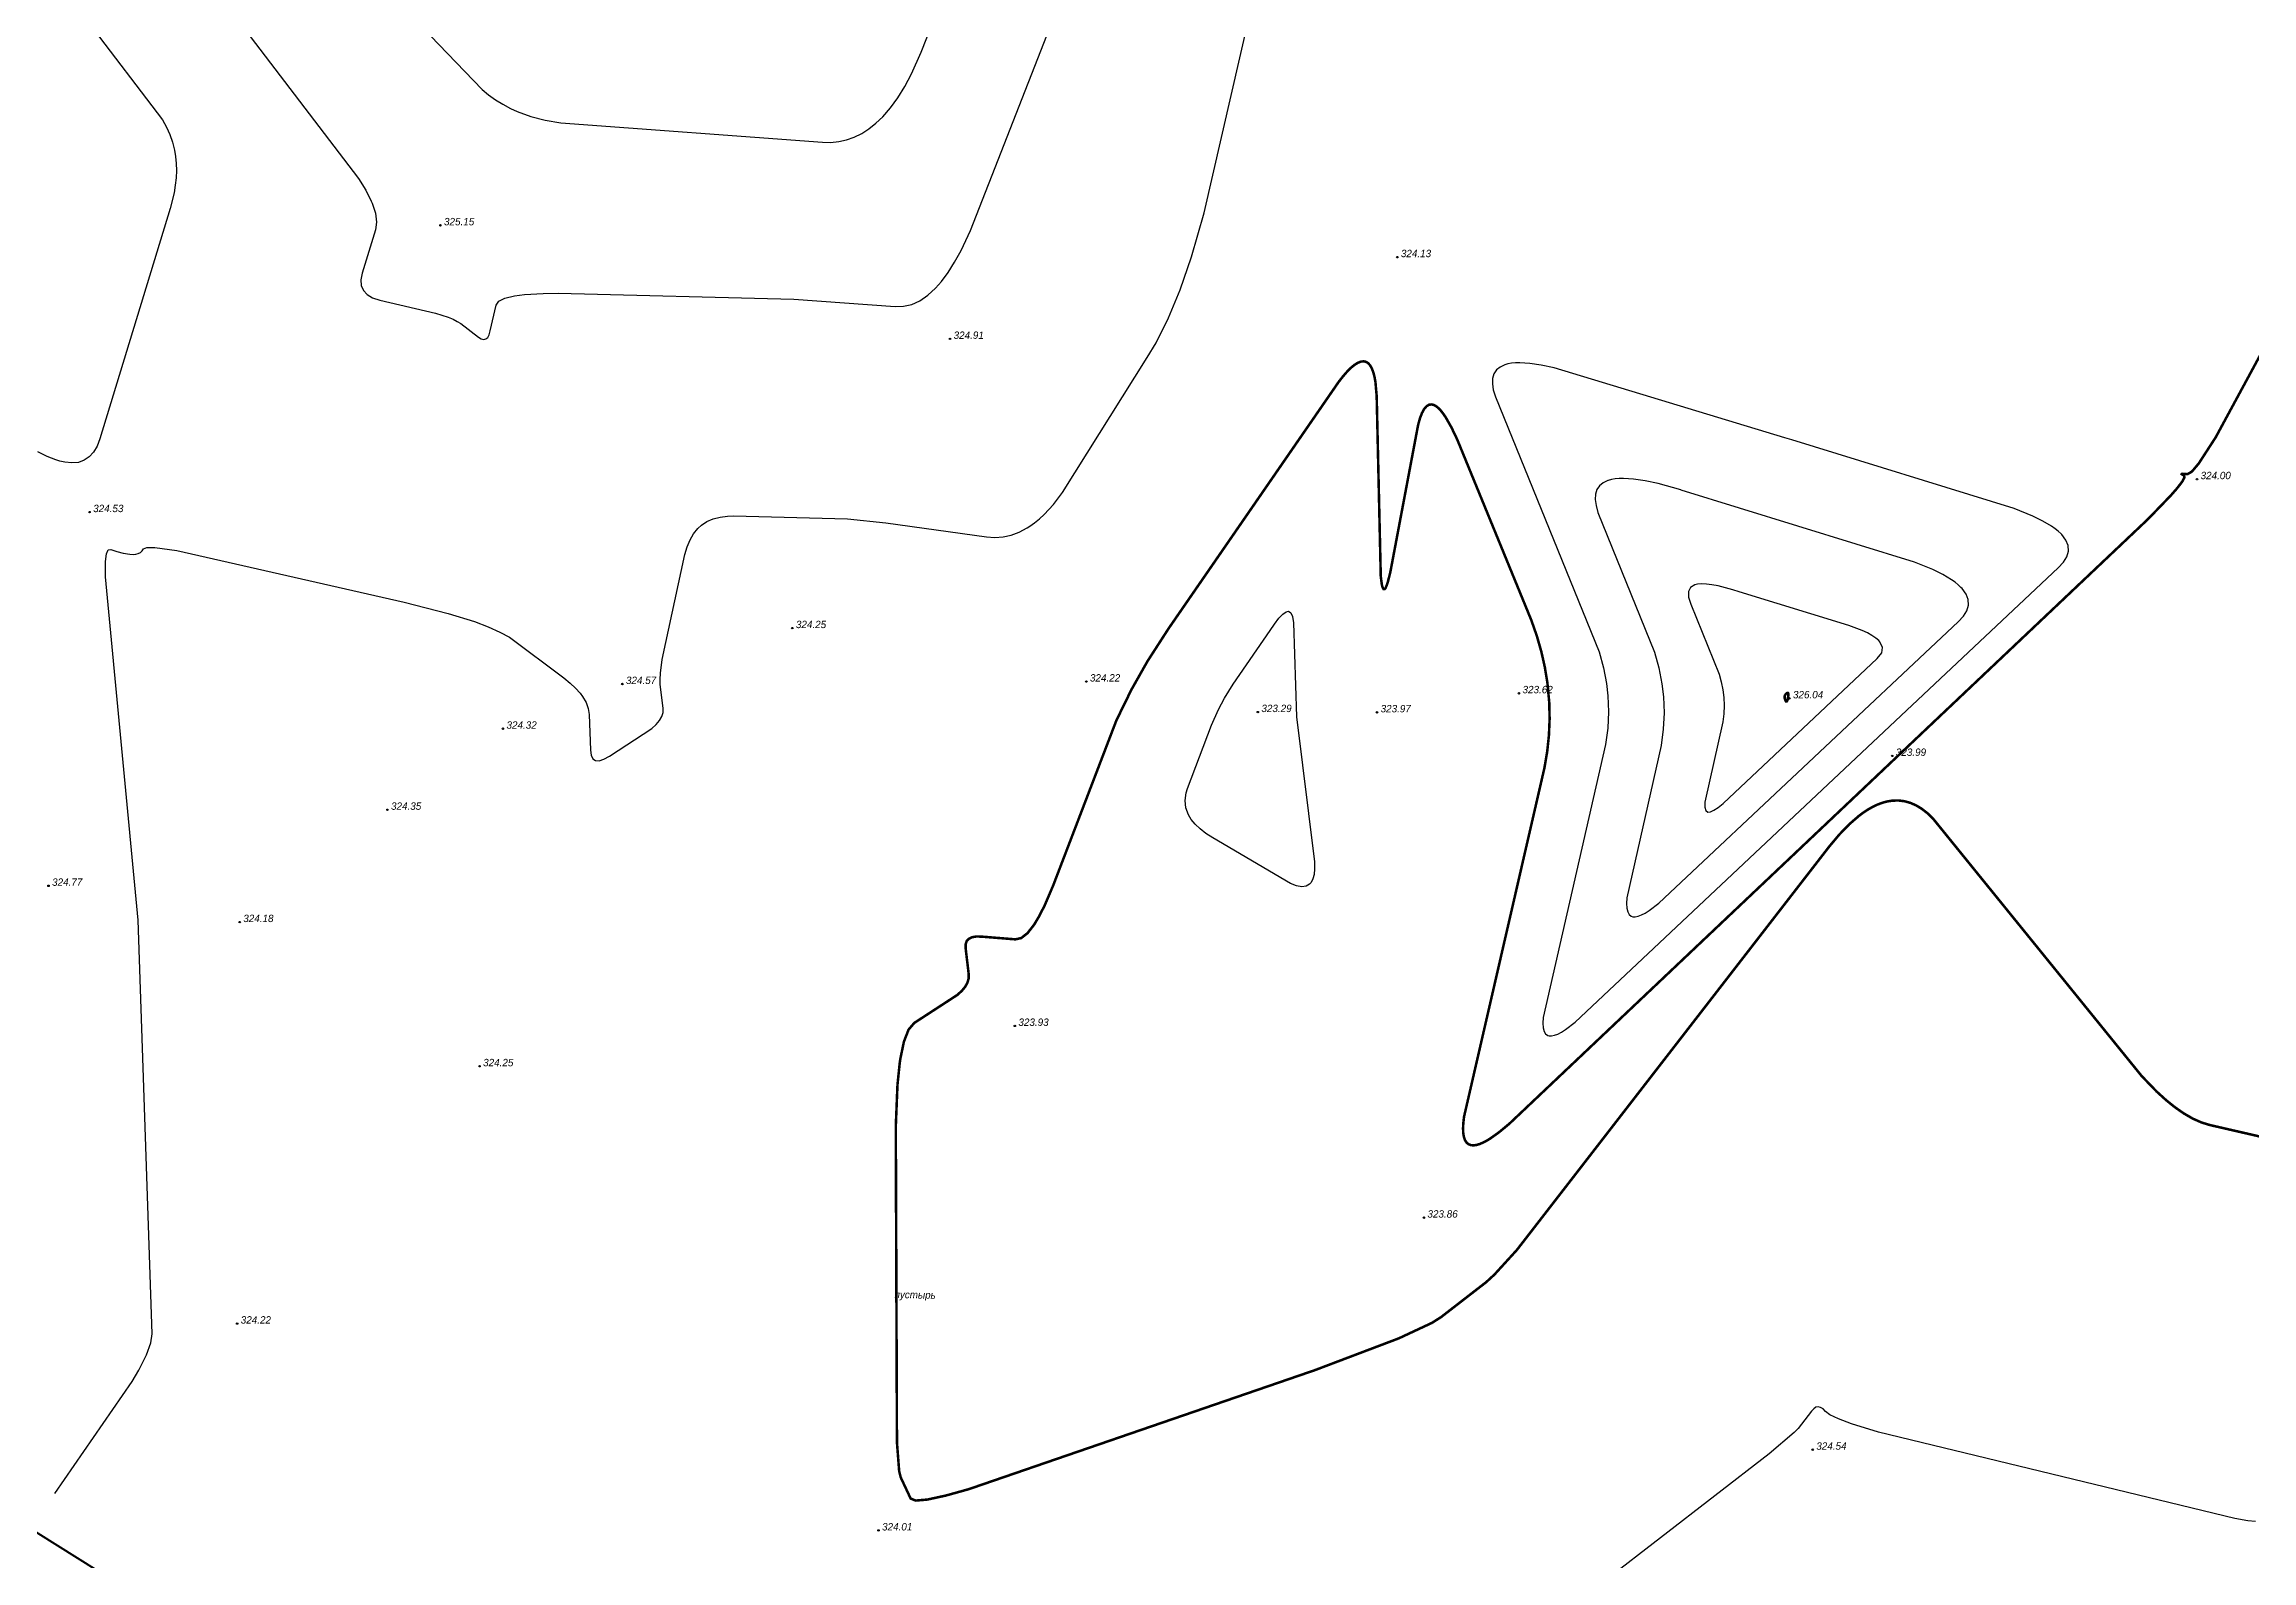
# Model space of a CAD drawing. Extents: x 108150 to 142535, y -18867 to -9422.
# Drawn here: x 140783.3 to 141044.9, y -13463.8 to -13284 of the extents above; entities that cross this region are included whole.
import ezdxf

# ---------------------------------------------------------------- set-up
doc = ezdxf.new("R2010")
doc.units = 0
doc.header["$MEASUREMENT"] = 0
for name, color, linetype in [('(039) Земля', 7, 'Continuous'), ('CONTOURS-LABEL', 7, 'Continuous'), ('GEO_POINTS111', 7, 'Continuous'), ('R_Поверхность1_CNT-MAJ', 7, 'Continuous'), ('R_Поверхность1_CNT-MIN', 7, 'Continuous')]:
    doc.layers.add(name, color=color, linetype=linetype)
doc.styles.add('BM-431', font='')
doc.styles.get('BM-431').set_extended_font_data('Bm431', italic=True)

msp = doc.modelspace()

# ---------------------------------------------------------------- linework, layer by layer
at = {"color": 5, "lineweight": 60, "elevation": 326}
msp.add_lwpolyline([(140801.1787, -13472.1263), (140732.6859, -13429.2653), (140508.6645, -13458.1742), (140121.5145, -13301.8894), (140008.5394, -13255.9467), (139894.9978, -13227.6407), (139701.0834, -13202.7773), (139605.8741, -13203.0774), (139501.6057, -13214.5407), (139285.8205, -13248.3325), (139225.0703, -13260.2035), (139246.7442, -13375.4068), (139298.7261, -13431.8258), (139344.6342, -13842.8789)], dxfattribs=at)
at = {"layer": 'GEO_POINTS111'}
for points, elevation in [([(140830.2656, -13305.4519), (140830.2656, -13305.4519)], 325.1502), ([(140943.6506, -13309.2294), (140943.6506, -13309.2294)], 324.1319), ([(140890.6521, -13318.9154), (140890.6521, -13318.9154)], 324.911), ([(141038.4149, -13335.5455), (141038.4149, -13335.5455)], 323.9957), ([(140788.6911, -13339.4491), (140788.6911, -13339.4491)], 324.5283), ([(140871.9644, -13353.1963), (140871.9644, -13353.1963)], 324.247), ([(140851.8224, -13359.8213), (140851.8224, -13359.8213)], 324.569), ([(140906.8064, -13359.5313), (140906.8064, -13359.5313)], 324.222), ([(140958.0664, -13360.9193), (140958.0664, -13360.9193)], 323.616), ([(140990.1124, -13361.5243), (140990.1124, -13361.5243)], 326.043), ([(140837.6704, -13365.1213), (140837.6704, -13365.1213)], 324.325), ([(140927.1254, -13363.1493), (140927.1254, -13363.1493)], 323.287), ([(140941.2484, -13363.1793), (140941.2484, -13363.1793)], 323.968), ([(141002.3044, -13368.3413), (141002.3044, -13368.3413)], 323.992), ([(140823.9854, -13374.7303), (140823.9854, -13374.7303)], 324.353), ([(140783.8234, -13383.7413), (140783.8234, -13383.7413)], 324.771), ([(140806.4784, -13388.0393), (140806.4784, -13388.0393)], 324.184), ([(140898.3315, -13400.3448), (140898.3315, -13400.3448)], 323.9271), ([(140834.902, -13405.1293), (140834.902, -13405.1293)], 324.2547), ([(140946.8012, -13423.0714), (140946.8012, -13423.0714)], 323.8558), ([(140806.1792, -13435.6309), (140806.1792, -13435.6309)], 324.216), ([(140992.8773, -13450.5826), (140992.8773, -13450.5826)], 324.5372), ([(140882.1749, -13460.1517), (140882.1749, -13460.1517)], 324.0105)]:
    msp.add_lwpolyline(points, dxfattribs=dict(at, elevation=elevation))
for centre in [(140830.2656, -13305.4519, 325.1502), (140943.6506, -13309.2294, 324.1319), (140890.6521, -13318.9154, 324.911), (141038.4149, -13335.5455, 323.9957), (140788.6911, -13339.4491, 324.5283), (140871.9644, -13353.1963, 324.247), (140851.8224, -13359.8213, 324.569), (140906.8064, -13359.5313, 324.222), (140958.0664, -13360.9193, 323.616), (140990.1124, -13361.5243, 326.043), (140837.6704, -13365.1213, 324.325), (140927.1254, -13363.1493, 323.287), (140941.2484, -13363.1793, 323.968), (141002.3044, -13368.3413, 323.992), (140823.9854, -13374.7303, 324.353), (140783.8234, -13383.7413, 324.771), (140806.4784, -13388.0393, 324.184), (140898.3315, -13400.3448, 323.9271), (140834.902, -13405.1293, 324.2547), (140946.8012, -13423.0714, 323.8558), (140806.1792, -13435.6309, 324.216), (140992.8773, -13450.5826, 324.5372), (140882.1749, -13460.1517, 324.0105)]:
    msp.add_circle(centre, 0.0875, dxfattribs=at)
at = {"layer": 'R_Поверхность1_CNT-MAJ', "color": 42, "const_width": 0.3, "elevation": 326}
msp.add_lwpolyline([(140989.7611, -13360.9426), (140989.6638, -13361.0416), (140989.5961, -13361.1522), (140989.5578, -13361.2745), (140989.549, -13361.4085), (140989.5697, -13361.5541), (140989.6198, -13361.7114), (140989.6832, -13361.8395), (140989.7436, -13361.8978), (140989.8011, -13361.8862), (140989.8556, -13361.8047), (140989.9071, -13361.6532), (140989.9557, -13361.4319), (140989.9895, -13361.2048), (140989.9968, -13361.0359), (140989.9776, -13360.9252), (140989.932, -13360.8727), (140989.8598, -13360.8785)], close=True, dxfattribs=at)
at = {"layer": 'R_Поверхность1_CNT-MIN', "color": 44}
for points, elevation in [([(140802.5094, -13276.2157), (140820.549, -13299.8903), (140821.4232, -13301.293), (140822.0693, -13302.5723), (140822.1713, -13302.8136), (140822.5605, -13304.016), (140822.6902, -13305.078), (140822.5605, -13305.9996), (140821.0037, -13311.1081), (140820.8449, -13311.9069), (140820.8876, -13312.6007), (140821.1316, -13313.1894), (140821.5771, -13313.673), (140822.224, -13314.0515), (140823.0723, -13314.3249), (140829.6656, -13315.8746), (140831.1655, -13316.3463), (140831.7662, -13316.5934), (140832.2674, -13316.848), (140832.6691, -13317.1101), (140834.7807, -13318.705), (140835.1127, -13318.9062), (140835.4051, -13318.9783), (140835.6577, -13318.9212), (140835.8706, -13318.7349), (140836.0438, -13318.4194), (140836.1773, -13317.9748), (140836.859, -13314.9193), (140837.1783, -13314.4561), (140837.909, -13314.0849), (140839.051, -13313.8056), (140840.2182, -13313.6526), (140842.4319, -13313.5265), (140844.2161, -13313.5115), (140872.1315, -13314.2035), (140884.158, -13315.083), (140885.1465, -13315.0547), (140886.1175, -13314.8228), (140887.0709, -13314.3873), (140888.0068, -13313.7482), (140888.9252, -13312.9054), (140889.6333, -13312.1019), (140890.422, -13311.0409), (140891.1969, -13309.8193), (140891.958, -13308.437), (140893.0736, -13306.0625), (140916.232, -13246.8846)], 325), ([(140815.7742, -13269.1084), (140835.2091, -13289.3395), (140835.9718, -13289.9834), (140836.7837, -13290.5733), (140837.6448, -13291.1092), (140838.5551, -13291.5912), (140839.3682, -13291.9587), (140840.9699, -13292.5367), (140842.694, -13292.9804), (140844.5405, -13293.2898), (140875.5226, -13295.6097), (140876.5072, -13295.6267), (140877.4662, -13295.5306), (140878.3997, -13295.3214), (140879.3076, -13294.9991), (140880.1901, -13294.5637), (140881.047, -13294.0152), (140881.8784, -13293.3536), (140882.685, -13292.5781), (140883.5901, -13291.5349), (140884.4606, -13290.3386), (140885.2967, -13288.9894), (140886.0982, -13287.4873), (140887.2357, -13284.9473), (140901.5038, -13248.8381)], 325.5), ([(140788.6205, -13281.4909), (140797.3191, -13292.9699), (140797.8024, -13293.8126), (140798.2025, -13294.688), (140798.5195, -13295.5959), (140798.7532, -13296.5364), (140798.8805, -13297.3137), (140798.9551, -13298.1268), (140798.9744, -13298.9617), (140798.9383, -13299.8182), (140798.8467, -13300.6964), (140798.6997, -13301.5964), (140798.2395, -13303.4614), (140789.9199, -13330.7619), (140789.5848, -13331.6386), (140789.1626, -13332.3554), (140788.6531, -13332.9124), (140788.0566, -13333.3096), (140787.3728, -13333.5469), (140786.6019, -13333.6244), (140785.7438, -13333.5421), (140785.1838, -13333.4151), (140784.7003, -13333.2673), (140783.6691, -13332.854), (140782.5523, -13332.2838)], 324.5), ([(141045.336, -13459.1031), (141044.4433, -13459.0071), (141042.8813, -13458.7164), (141000.668, -13448.4913), (140997.4655, -13447.495), (140995.9495, -13446.9336), (140994.924, -13446.4529), (140994.3891, -13446.053), (140994.1017, -13445.752), (140993.8187, -13445.5679), (140993.5401, -13445.5008), (140993.2659, -13445.5507), (140992.9962, -13445.7175), (140992.731, -13446.0013), (140991.1526, -13448.0548), (140990.6989, -13448.533), (140987.7019, -13451.0755), (140949.0857, -13480.9438)], 324.5)]:
    msp.add_lwpolyline(points, dxfattribs=dict(at, elevation=elevation))
for points, elevation in [([(140977.2464, -13336.8101), (140974.5808, -13336.0751), (140973.0292, -13335.7447), (140971.6579, -13335.542), (140970.4668, -13335.4669), (140969.939, -13335.4773), (140969.4561, -13335.5196), (140969.0184, -13335.5938), (140968.6258, -13335.6999), (140968.6021, -13335.7078), (140968.0401, -13335.9668), (140967.6099, -13336.319), (140967.3115, -13336.7646), (140967.1449, -13337.3036), (140967.1101, -13337.9358), (140967.2071, -13338.6614), (140967.4359, -13339.4804), (140974.1234, -13356.0505), (140974.6443, -13357.9183), (140975.007, -13359.7975), (140975.1864, -13361.3473), (140975.2612, -13363.2574), (140975.1762, -13365.179), (140974.9312, -13367.1122), (140970.8726, -13385.1793), (140970.8287, -13385.8531), (140970.8579, -13386.4068), (140970.9601, -13386.8403), (140971.1352, -13387.1538), (140971.3834, -13387.3472), (140971.5673, -13387.4055), (140971.8593, -13387.4156), (140972.1998, -13387.3459), (140972.5888, -13387.1964), (140973.0263, -13386.9671), (140973.5123, -13386.658), (140974.6299, -13385.8005), (141010.118, -13352.4649), (141010.7479, -13351.7952), (141011.1565, -13351.13), (141011.3437, -13350.4693), (141011.3096, -13349.8132), (141011.0541, -13349.1616), (141010.5773, -13348.5145), (141010.4466, -13348.3767), (141010.1196, -13348.071), (141009.7426, -13347.7663), (141009.3154, -13347.4626), (141008.3109, -13346.8583), (141007.1061, -13346.258), (141004.9234, -13345.3653), (140977.3077, -13336.8289)], 325), ([(140983.4142, -13348.6578), (140981.6751, -13348.1946), (140980.9354, -13348.055), (140980.2823, -13347.9767), (140979.7158, -13347.9597), (140979.2359, -13348.0041), (140978.9138, -13348.0839), (140978.4125, -13348.3858), (140978.1644, -13348.867), (140978.1694, -13349.5274), (140978.419, -13350.3465), (140981.7759, -13358.6362), (140982.041, -13359.5697), (140982.2302, -13360.5088), (140982.3417, -13361.4321), (140982.3807, -13362.3871), (140982.3429, -13363.3475), (140982.2284, -13364.3135), (140980.0993, -13373.8089), (140980.0833, -13374.4369), (140980.2075, -13374.8342), (140980.4576, -13374.9984), (140980.7719, -13374.9717), (140981.1794, -13374.7918), (140981.68, -13374.4586), (140982.2739, -13373.9722), (141000.5276, -13356.8078), (141001.0556, -13356.1402), (141001.1584, -13355.4813), (141000.8361, -13354.831), (141000.6987, -13354.6795), (141000.3486, -13354.3742), (140999.9024, -13354.0709), (140999.36, -13353.7696), (140998.7214, -13353.4702), (140997.1556, -13352.8773), (140984.1804, -13348.8925)], 325.5), ([(140929.0926, -13352.7484), (140929.6243, -13352.0346), (140930.085, -13351.5401), (140930.4745, -13351.2651), (140930.7574, -13351.2044), (140931.0437, -13351.3775), (140931.2377, -13351.8356), (140931.3393, -13352.5786), (140931.7114, -13363.7104), (140933.8474, -13380.9093), (140933.8612, -13381.7103), (140933.7972, -13382.3843), (140933.6554, -13382.9314), (140933.4359, -13383.3515), (140933.2497, -13383.5581), (140932.8434, -13383.7883), (140932.3346, -13383.8511), (140931.7234, -13383.7467), (140931.0098, -13383.4751), (140921.7809, -13378.0426), (140920.9773, -13377.5241), (140920.2865, -13376.9894), (140919.7085, -13376.4386), (140919.2432, -13375.8716), (140918.9123, -13375.331), (140918.597, -13374.4902), (140918.5021, -13373.618), (140918.6275, -13372.7141), (140918.7816, -13372.2267), (140921.6288, -13364.6915), (140922.4859, -13362.8364), (140923.196, -13361.5164), (140924.2105, -13359.8558), (140928.5957, -13353.47)], 323.5)]:
    msp.add_lwpolyline(points, close=True, dxfattribs=dict(at, elevation=elevation))

# ---------------------------------------------------------------- texts
at = {"layer": '(039) Земля', "linetype": 'Continuous', "style": 'BM-431', "width": 1}
msp.add_text('пустырь', height=0.87, rotation=359.155003, dxfattribs=at).set_placement((140884.0727, -13432.6095))
at = {"layer": 'GEO_POINTS111', "color": 7, "char_height": 0.876, "attachment_point": 1}
for s, insert, width in [('\\fD431|b0|i1|c0|p34;\\W1.0000000000;\\T1.0000000000;\\o\\l325.15', (140830.6924, -13304.5759, 325.1502), 3.78094), ('\\fD431|b0|i1|c0|p34;\\W1.0000000000;\\T1.0000000000;\\o\\l324.13', (140944.0774, -13308.3534, 324.1319), 3.850175), ('\\fD431|b0|i1|c0|p34;\\W1.0000000000;\\T1.0000000000;\\o\\l324.91', (140891.0789, -13318.0394, 324.911), 3.847829), ('\\fD431|b0|i1|c0|p34;\\W1.0000000000;\\T1.0000000000;\\o\\l324.00', (141038.8418, -13334.6695, 323.9957), 4.079003), ('\\fD431|b0|i1|c0|p34;\\W1.0000000000;\\T1.0000000000;\\o\\l324.53', (140789.1179, -13338.5731, 324.5283), 4.048493), ('\\fD431|b0|i1|c0|p34;\\W1.0000000000;\\T1.0000000000;\\o\\l324.25', (140872.3912, -13352.3203, 324.247), 4.069616), ('\\fD431|b0|i1|c0|p34;\\W1.0000000000;\\T1.0000000000;\\o\\l324.57', (140852.2492, -13358.9453, 324.569), 4.012702), ('\\fD431|b0|i1|c0|p34;\\W1.0000000000;\\T1.0000000000;\\o\\l324.22', (140907.2332, -13358.6553, 324.222), 4.054947), ('\\fD431|b0|i1|c0|p34;\\W1.0000000000;\\T1.0000000000;\\o\\l323.62', (140958.4932, -13360.0433, 323.616), 4.012702), ('\\fD431|b0|i1|c0|p34;\\W1.0000000000;\\T1.0000000000;\\o\\l323.29', (140927.5522, -13362.2733, 323.287), 3.979258), ('\\fD431|b0|i1|c0|p34;\\W1.0000000000;\\T1.0000000000;\\o\\l323.97', (140941.6752, -13362.3033, 323.968), 4.006835), ('\\fD431|b0|i1|c0|p34;\\W1.0000000000;\\T1.0000000000;\\o\\l326.04', (140990.5392, -13360.6483, 326.043), 4.061988), ('\\fD431|b0|i1|c0|p34;\\W1.0000000000;\\T1.0000000000;\\o\\l324.32', (140838.0972, -13364.2453, 324.325), 4.012702), ('\\fD431|b0|i1|c0|p34;\\W1.0000000000;\\T1.0000000000;\\o\\l323.99', (141002.7312, -13367.4653, 323.992), 3.99686), ('\\fD431|b0|i1|c0|p34;\\W1.0000000000;\\T1.0000000000;\\o\\l324.35', (140824.4122, -13373.8543, 324.353), 4.02737), ('\\fD431|b0|i1|c0|p34;\\W1.0000000000;\\T1.0000000000;\\o\\l324.77', (140784.2502, -13382.8653, 324.771), 3.946987), ('\\fD431|b0|i1|c0|p34;\\W1.0000000000;\\T1.0000000000;\\o\\l324.18', (140806.9052, -13387.1633, 324.184), 3.832573), ('\\fD431|b0|i1|c0|p34;\\W1.0000000000;\\T1.0000000000;\\o\\l323.93', (140898.7583, -13399.4688, 323.9271), 4.042626), ('\\fD431|b0|i1|c0|p34;\\W1.0000000000;\\T1.0000000000;\\o\\l324.25', (140835.3288, -13404.2533, 324.2547), 4.069616), ('\\fD431|b0|i1|c0|p34;\\W1.0000000000;\\T1.0000000000;\\o\\l323.86', (140947.228, -13422.1954, 323.8558), 4.035585), ('\\fD431|b0|i1|c0|p34;\\W1.0000000000;\\T1.0000000000;\\o\\l324.22', (140806.6061, -13434.7549, 324.216), 4.054947), ('\\fD431|b0|i1|c0|p34;\\W1.0000000000;\\T1.0000000000;\\o\\l324.54', (140993.3042, -13449.7066, 324.5372), 4.013875), ('\\fD431|b0|i1|c0|p34;\\W1.0000000000;\\T1.0000000000;\\o\\l324.01', (140882.6018, -13459.2757, 324.0105), 3.841961)]:
    msp.add_mtext(s, dxfattribs=dict(at, insert=insert, width=width))

# ---------------------------------------------------------------- wipeouts: each hides what was drawn before it
at = {"color": 42}
for points in [[(140959.9197, -13300.6499), (140959.2582, -13298.8875), (140962.9774, -13297.4915), (140963.6389, -13299.2539)], [(140923.045, -13319.1578), (140921.2258, -13318.6739), (140922.247, -13314.8348), (140924.0662, -13315.3187)], [(141023.2733, -13348.5815), (141022.0288, -13347.169), (141025.0096, -13344.5428), (141026.254, -13345.9553)], [(141040.8255, -13402.87), (141039.5644, -13404.2676), (141036.6149, -13401.6064), (141037.876, -13400.2088)], [(140957.6111, -13413.6364), (140959.4029, -13413.0593), (140960.6208, -13416.8406), (140958.829, -13417.4177)], [(140875.0381, -13461.2171), (140873.2567, -13460.6086), (140874.5408, -13456.8492), (140876.3222, -13457.4577)]]:
    msp.add_wipeout(points, dxfattribs=at).dxf.layer = 'CONTOURS-LABEL'

# ---------------------------------------------------------------- next in the draw order: linework, layer by layer
at = {"layer": 'R_Поверхность1_CNT-MAJ', "color": 42, "const_width": 0.3, "elevation": 324}
msp.add_lwpolyline([(141048.9401, -13414.1651), (141039.9483, -13412.0977), (141038.9575, -13411.7965), (141037.9338, -13411.3428), (141036.8771, -13410.7368), (141035.7875, -13409.9783), (141034.7698, -13409.1576), (141033.6266, -13408.1173), (141031.8512, -13406.2756), (141007.1128, -13375.7487), (141006.4663, -13375.1294), (141005.8069, -13374.6164), (141005.1348, -13374.2097), (141004.4499, -13373.9093), (141003.7522, -13373.7152), (141003.0417, -13373.6273), (141002.3185, -13373.6458), (141001.6606, -13373.7524), (141001.129, -13373.8982), (141000.5909, -13374.0981), (141000.0463, -13374.352), (140999.4952, -13374.6599), (140998.9376, -13375.0219), (140998.3735, -13375.4379), (140997.2258, -13376.432), (140996.0522, -13377.6422), (140994.8526, -13379.0686), (140957.811, -13426.9182), (140955.157, -13429.826), (140954.1876, -13430.7183), (140948.8445, -13434.8584), (140947.761, -13435.5463), (140943.8382, -13437.3778), (140933.9004, -13441.1451), (140892.8508, -13455.2645), (140890.1625, -13456.0118), (140887.9748, -13456.4888), (140886.5835, -13456.6074), (140885.9884, -13456.3676), (140884.8067, -13453.8535), (140884.6262, -13453.1139), (140884.3633, -13449.7115), (140884.225, -13412.2761), (140884.4268, -13407.3184), (140884.6964, -13404.7082), (140884.7629, -13404.2548), (140885.1923, -13402.2018), (140885.7445, -13400.7811), (140886.4194, -13399.9925), (140891.5077, -13396.6819), (140892.0448, -13396.1996), (140892.4492, -13395.7106), (140892.7207, -13395.2151), (140892.8594, -13394.7129), (140892.8652, -13394.2042), (140892.5019, -13391.1319), (140892.5027, -13390.6671), (140892.6262, -13390.2967), (140892.8724, -13390.0208), (140893.2412, -13389.8393), (140893.7328, -13389.7523), (140894.347, -13389.7597), (140898.4006, -13390.0875), (140899.0977, -13389.9302), (140899.8378, -13389.3491), (140900.6209, -13388.3441), (140901.2385, -13387.3084), (140901.8805, -13386.0326), (140902.8892, -13383.669), (140910.3675, -13364.132), (140912.1572, -13360.4757), (140914.0519, -13357.1207), (140916.5374, -13353.2665), (140936.7153, -13324.0009), (140937.235, -13323.3365), (140937.723, -13322.7781), (140938.1792, -13322.3258), (140938.6038, -13321.9796), (140938.9966, -13321.7395), (140939.3578, -13321.6054), (140939.6872, -13321.5774), (140939.8843, -13321.6161), (140940.1584, -13321.7608), (140940.4015, -13322.0092), (140940.6137, -13322.3611), (140940.7948, -13322.8168), (140940.945, -13323.376), (140941.0642, -13324.0389), (140941.2096, -13325.6756), (140941.6945, -13347.045), (140941.8126, -13347.9805), (140941.8838, -13348.2886), (140941.9632, -13348.4903), (140942.0281, -13348.5718), (140942.1354, -13348.5808), (140942.2532, -13348.4517), (140942.3815, -13348.1843), (140942.5204, -13347.7788), (140942.8297, -13346.5531), (140946.1254, -13329.0859), (140946.3407, -13328.3214), (140946.5776, -13327.7026), (140946.836, -13327.2296), (140947.116, -13326.9024), (140947.4176, -13326.7209), (140947.7408, -13326.6851), (140947.9728, -13326.744), (140948.2356, -13326.884), (140948.5102, -13327.1031), (140948.7964, -13327.4015), (140949.0944, -13327.7789), (140949.4041, -13328.2356), (140950.0586, -13329.3864), (140950.7601, -13330.854), (140959.5515, -13352.2981), (140960.1955, -13354.1493), (140960.7254, -13356.0009), (140961.1411, -13357.853), (140961.4427, -13359.7055), (140961.6576, -13361.9939), (140961.7034, -13363.94), (140961.6234, -13365.8867), (140961.4175, -13367.8338), (140961.0858, -13369.7814), (140951.5625, -13411.1111), (140951.4759, -13411.8552), (140951.4452, -13412.5074), (140951.4705, -13413.0675), (140951.5516, -13413.5357), (140951.6886, -13413.9119), (140951.8816, -13414.1962), (140952.1305, -13414.3884), (140952.4102, -13414.4843), (140952.6965, -13414.5037), (140953.0199, -13414.4621), (140953.3805, -13414.3593), (140953.7783, -13414.1954), (140954.2132, -13413.9704), (140954.6852, -13413.6843), (140955.7407, -13412.9289), (140956.9448, -13411.929), (141032.6272, -13340.2606), (141035.3026, -13337.4861), (141035.9958, -13336.6972), (141036.6407, -13335.8689), (141036.9323, -13335.3338), (141036.8704, -13335.0918), (141036.6828, -13335.0084), (141036.5974, -13334.9489), (141036.6141, -13334.9133), (141036.733, -13334.9015), (141036.9539, -13334.9137), (141037.277, -13334.9497), (141037.8003, -13334.6568), (141038.6219, -13333.6825), (141040.6362, -13330.5741), (141058.3382, -13297.8526)], dxfattribs=at)
at = {"layer": 'R_Поверхность1_CNT-MIN', "color": 44, "elevation": 324.5}
msp.add_lwpolyline([(140784.5558, -13455.7749), (140793.7557, -13442.5086), (140794.5242, -13441.1441), (140795.4171, -13439.3312), (140795.9414, -13437.8953), (140796.0971, -13436.8365), (140794.445, -13387.8131), (140790.5903, -13347.1014), (140790.57, -13345.856), (140790.588, -13345.3067), (140790.6981, -13344.4105), (140790.9052, -13343.9295), (140791.2093, -13343.8636), (140791.9301, -13344.1176), (140792.682, -13344.3126), (140793.465, -13344.4488), (140793.8426, -13344.4757), (140794.177, -13344.4494), (140794.4682, -13344.3702), (140794.7161, -13344.2378), (140794.9208, -13344.0524), (140795.0823, -13343.814), (140795.4924, -13343.6367), (140796.4431, -13343.6347), (140799.0382, -13343.9877), (140825.9505, -13350.1051), (140831.196, -13351.4528), (140834.2952, -13352.43), (140835.9423, -13353.0502), (140837.3217, -13353.6649), (140838.4334, -13354.2741), (140844.8903, -13359.1068), (140845.6352, -13359.7077), (140846.2742, -13360.3047), (140846.8072, -13360.8981), (140847.1058, -13361.2947), (140847.5267, -13362.0128), (140847.7889, -13362.7252), (140847.8922, -13363.432), (140848.036, -13367.6558), (140848.1184, -13368.2623), (140848.3179, -13368.6738), (140848.6345, -13368.8904), (140849.068, -13368.9119), (140849.6186, -13368.7385), (140850.2862, -13368.3701), (140855.3039, -13365.1075), (140855.8343, -13364.6378), (140856.2342, -13364.1655), (140856.5035, -13363.6906), (140856.6424, -13363.2131), (140856.6507, -13362.7331), (140856.3093, -13359.8455), (140856.2859, -13359.2753), (140856.3296, -13358.5272), (140856.5446, -13356.9263), (140859.2475, -13344.4671), (140859.5057, -13343.5433), (140859.8448, -13342.7237), (140860.2648, -13342.0083), (140860.7657, -13341.3972), (140861.1999, -13341.003), (140861.8515, -13340.5707), (140862.586, -13340.2452), (140863.4034, -13340.0266), (140864.3037, -13339.9149), (140864.9842, -13339.9002), (140878.4929, -13340.2445), (140883.055, -13340.7068), (140894.9874, -13342.3907), (140895.9712, -13342.4607), (140896.9424, -13342.3896), (140897.9011, -13342.1775), (140898.8472, -13341.8243), (140899.7808, -13341.33), (140900.1081, -13341.1213), (140900.6771, -13340.7137), (140901.2412, -13340.252), (140901.8005, -13339.7362), (140902.9047, -13338.5425), (140903.9897, -13337.1324), (140914.0298, -13321.1401), (140915.0673, -13319.3666), (140916.5418, -13316.417), (140917.9179, -13313.1203), (140919.2865, -13309.1923), (140920.7777, -13303.9554), (140928.1913, -13271.6411)], dxfattribs=at)
msp.add_lwpolyline([(140989.5579, -13330.6233), (140962.2561, -13322.3426), (140960.7095, -13322.0157), (140959.3457, -13321.8183), (140958.1648, -13321.7504), (140957.6428, -13321.765), (140957.1666, -13321.812), (140956.7361, -13321.8913), (140956.3934, -13321.9884), (140955.8323, -13322.248), (140955.4049, -13322.6022), (140955.1111, -13323.0511), (140954.9509, -13323.5946), (140954.9243, -13324.2327), (140955.0314, -13324.9654), (140955.2721, -13325.7928), (140967.5601, -13356.0231), (140968.0777, -13357.8912), (140968.4349, -13359.7707), (140968.6003, -13361.2215), (140968.674, -13363.1317), (140968.5856, -13365.0536), (140968.3351, -13366.9871), (140960.9499, -13399.3475), (140960.9086, -13400.0171), (140960.9414, -13400.5649), (140961.0481, -13400.9909), (140961.2289, -13401.2952), (140961.4837, -13401.4777), (140961.6373, -13401.523), (140961.9297, -13401.5325), (140962.2712, -13401.4611), (140962.6619, -13401.3088), (140963.1017, -13401.0756), (140963.5908, -13400.7616), (140964.7164, -13399.8907), (141021.9777, -13346.0629), (141022.6061, -13345.3933), (141023.0101, -13344.7282), (141023.1896, -13344.0677), (141023.1446, -13343.4118), (141022.8753, -13342.7604), (141022.3815, -13342.1137), (141022.3018, -13342.031), (141021.9745, -13341.7252), (141021.5964, -13341.4205), (141021.1675, -13341.1169), (141020.1574, -13340.5127), (141018.9443, -13339.9126), (141016.7437, -13339.0203), (140990.4037, -13330.8824)], close=True, dxfattribs=at)

doc.saveas('drawing.dxf')
